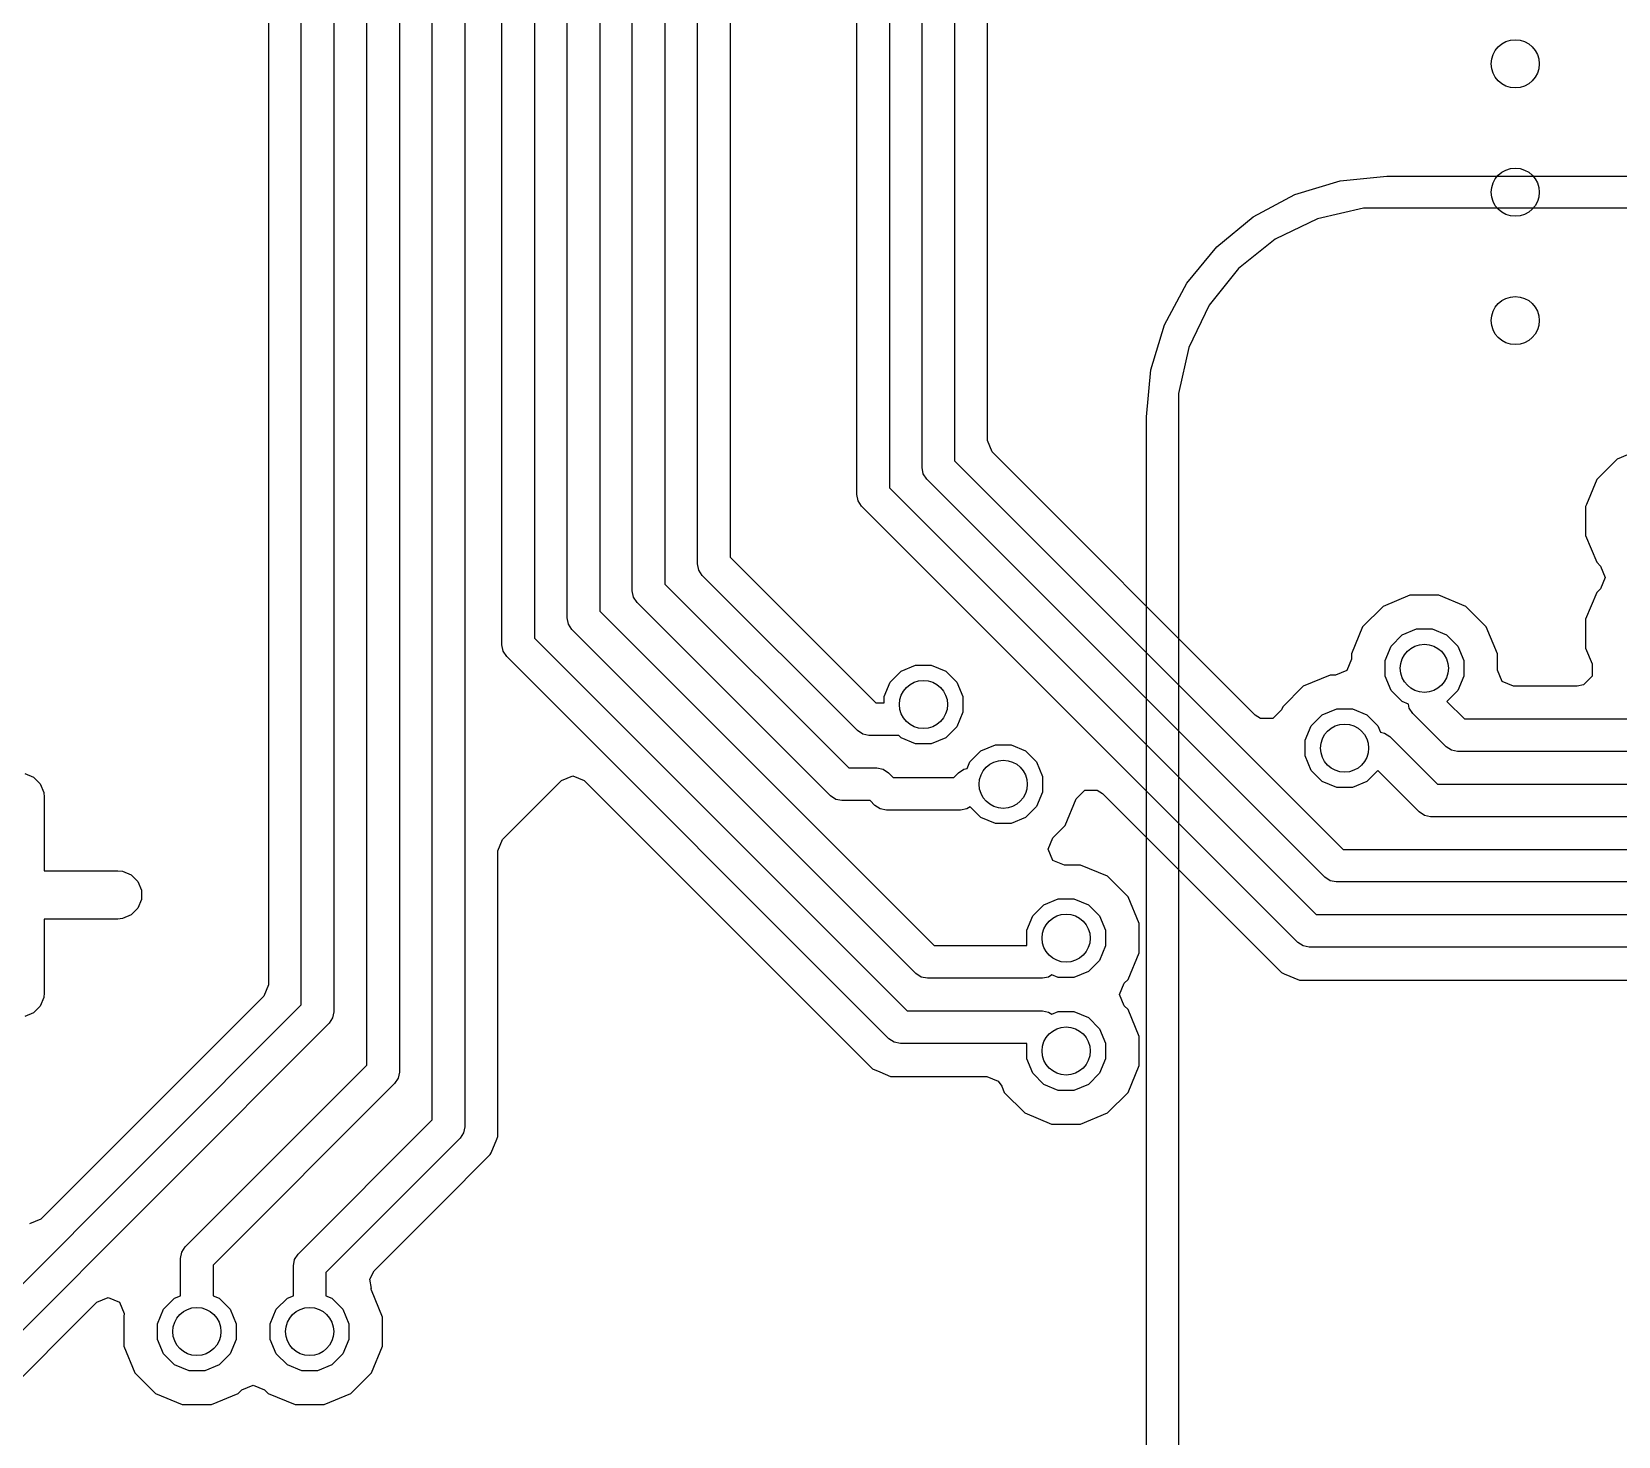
# Model space of a CAD drawing. Extents: x 94.3 to 177.3, y -118.1 to -62.3.
# Drawn here: x 150.176 to 155.121, y -103.676 to -99.3 of the extents above; entities that cross this region are included whole.
import ezdxf

# ---------------------------------------------------------------- set-up
doc = ezdxf.new("R2010")
doc.units = 0
doc.layers.add('BLACK', color=7, linetype='CONTINUOUS')

msp = doc.modelspace()

# ---------------------------------------------------------------- linework, layer by layer
at = {"layer": 'BLACK', "linetype": 'CONTINUOUS'}
for p, q in [((150.9133, -88.644284), (150.9133, -102.26919)), ((151.0158, -102.332358), (151.0158, -88.674778)), ((151.1174, -88.69582), (151.1174, -102.3534)), ((151.22, -102.520461), (151.22, -88.862882)), ((151.3216, -88.883924), (151.3216, -102.541503)), ((151.4242, -102.690713), (151.4242, -89)), ((151.5258, -89.021042), (151.5258, -102.711755)), ((151.6412, -101.210422), (151.6412, -92.264316)), ((151.7428, -92.285358), (151.7428, -101.18938)), ((151.8444, -101.126254), (151.8444, -94.524084)), ((151.946, -94.524084), (151.946, -101.105212)), ((152.0476, -101.042084), (152.0476, -94.857916)), ((152.1492, -94.878958), (152.1492, -101.021042)), ((152.7476, -100.742084), (152.7476, -96.357916)), ((152.8492, -96.378958), (152.8492, -100.721042)), ((152.2508, -100.957916), (152.2508, -96.45421)), ((152.3524, -96.45421), (152.3524, -100.936874)), ((153.1549, -100.573707), (153.1549, -97.864371)), ((152.9508, -100.657916), (152.9508, -98.731142)), ((153.0524, -98.731142), (153.0524, -100.636874)), ((154.253682, -99.764411), (154.4, -99.75)), ((154.4, -99.75), (170.1, -99.75)), ((154.112987, -99.80709), (154.253682, -99.764411)), ((153.983322, -99.876398), (154.112987, -99.80709)), ((154.326763, -99.85), (154.18396, -99.882594)), ((154.4, -99.85), (154.326763, -99.85)), ((170.1, -99.85), (154.4, -99.85)), ((153.86967, -99.96967), (153.983322, -99.876398)), ((154.18396, -99.882594), (154.051991, -99.946147)), ((154.051991, -99.946147), (153.937472, -100.037472)), ((153.776398, -100.083322), (153.86967, -99.96967)), ((153.937472, -100.037472), (153.846147, -100.151991)), ((153.70709, -100.212987), (153.776398, -100.083322)), ((153.846147, -100.151991), (153.782594, -100.28396)), ((153.664411, -100.353682), (153.70709, -100.212987)), ((153.782594, -100.28396), (153.75, -100.426763)), ((153.65, -100.5), (153.664411, -100.353682)), ((153.75, -100.426763), (153.75, -100.5)), ((153.65, -112.3), (153.65, -100.5)), ((153.75, -100.5), (153.75, -112.3)), ((153.169545, -100.609062), (153.1549, -100.573707)), ((153.0524, -100.636874), (154.263126, -101.8476)), ((153.989555, -101.429072), (153.169545, -100.609062)), ((155.117942, -100.631338), (155.053952, -100.695328)), ((155.117948, -100.631334), (155.117942, -100.631338)), ((155.20156, -100.5967), (155.117948, -100.631334)), ((152.954667, -100.677356), (152.9508, -100.657916)), ((152.965679, -100.693837), (152.954667, -100.677356)), ((152.8492, -100.721042), (154.178958, -102.0508)), ((154.206163, -101.934321), (152.965679, -100.693837)), ((155.053948, -100.695334), (155.021953, -100.772577)), ((155.053952, -100.695328), (155.053948, -100.695334)), ((152.751467, -100.761524), (152.7476, -100.742084)), ((152.762479, -100.778005), (152.751467, -100.761524)), ((154.121995, -102.137521), (152.762479, -100.778005)), ((155.021953, -100.772577), (155.019314, -100.778947)), ((155.019314, -100.778947), (155.019314, -100.869453)), ((155.019314, -100.869453), (155.053949, -100.953068)), ((152.3524, -100.936874), (152.806296, -101.39077)), ((152.254667, -100.977356), (152.2508, -100.957916)), ((152.265679, -100.993837), (152.254667, -100.977356)), ((155.053949, -100.953068), (155.053952, -100.953071)), ((155.053952, -100.953071), (155.065526, -100.964645)), ((155.065526, -100.964645), (155.080171, -101)), ((152.1492, -101.021042), (152.722129, -101.593971)), ((152.749333, -101.477491), (152.265679, -100.993837)), ((155.065526, -101.035355), (155.053952, -101.046928)), ((155.080171, -101), (155.065526, -101.035355)), ((152.051467, -101.061524), (152.0476, -101.042084)), ((152.062479, -101.078005), (152.051467, -101.061524)), ((152.665166, -101.680692), (152.062479, -101.078005)), ((154.471359, -101.055887), (154.387747, -101.090521)), ((154.47136, -101.055887), (154.471359, -101.055887)), ((154.561866, -101.055887), (154.47136, -101.055887)), ((154.645481, -101.090522), (154.561866, -101.055887)), ((155.053948, -101.046934), (155.019314, -101.130546)), ((155.053952, -101.046928), (155.053948, -101.046934)), ((151.848267, -101.145694), (151.8444, -101.126254)), ((151.946, -101.105212), (152.988387, -102.147599)), ((154.387741, -101.090525), (154.323751, -101.154515)), ((154.387747, -101.090521), (154.387741, -101.090525)), ((154.709478, -101.154519), (154.645481, -101.090522)), ((155.019314, -101.130546), (155.019314, -101.221053)), ((151.859279, -101.162175), (151.848267, -101.145694)), ((152.931424, -102.23432), (151.859279, -101.162175)), ((154.323747, -101.154521), (154.289113, -101.238133)), ((154.323751, -101.154515), (154.323747, -101.154521)), ((154.412679, -101.213941), (154.447167, -101.179453)), ((154.447167, -101.179453), (154.492227, -101.160789)), ((154.492227, -101.160789), (154.540999, -101.160789)), ((154.540999, -101.160789), (154.586059, -101.179453)), ((154.586059, -101.179453), (154.620547, -101.213941)), ((154.744113, -101.238134), (154.709478, -101.154519)), ((151.645067, -101.229862), (151.6412, -101.210422)), ((151.656079, -101.246343), (151.645067, -101.229862)), ((151.7428, -101.18938), (152.904221, -102.350801)), ((154.394015, -101.259001), (154.412679, -101.213941)), ((154.620547, -101.213941), (154.639211, -101.259001)), ((155.019314, -101.221053), (155.039409, -101.269566)), ((152.847258, -102.437522), (151.656079, -101.246343)), ((152.885783, -101.292217), (152.930843, -101.273553)), ((152.930843, -101.273553), (152.979615, -101.273553)), ((152.979615, -101.273553), (153.024675, -101.292217)), ((154.289113, -101.254507), (154.274468, -101.289862)), ((154.289113, -101.238133), (154.289113, -101.254507)), ((154.394015, -101.307773), (154.394015, -101.259001)), ((154.639211, -101.259001), (154.639211, -101.307773)), ((154.744113, -101.238136), (154.744113, -101.238134)), ((154.744113, -101.2887), (154.744113, -101.238136)), ((155.039409, -101.269566), (155.039409, -101.307834)), ((152.832631, -101.371765), (152.851295, -101.326705)), ((152.851295, -101.326705), (152.885783, -101.292217)), ((153.024675, -101.292217), (153.059163, -101.326705)), ((153.059163, -101.326705), (153.077827, -101.371765)), ((154.222739, -101.304507), (154.139127, -101.339141)), ((154.239113, -101.304507), (154.222739, -101.304507)), ((154.274468, -101.289862), (154.239113, -101.304507)), ((154.412679, -101.352833), (154.394015, -101.307773)), ((154.639211, -101.307773), (154.620547, -101.352833)), ((154.758758, -101.324055), (154.744113, -101.2887)), ((154.794113, -101.3387), (154.758758, -101.324055)), ((155.039409, -101.307834), (155.012349, -101.334894)), ((152.832631, -101.39077), (152.832631, -101.371765)), ((153.077827, -101.371765), (153.077827, -101.420537)), ((154.139121, -101.339145), (154.075131, -101.403135)), ((154.139127, -101.339141), (154.139121, -101.339145)), ((154.447167, -101.387321), (154.412679, -101.352833)), ((154.620547, -101.352833), (154.586756, -101.386623)), ((154.993215, -101.3387), (154.794113, -101.3387)), ((155.012349, -101.334894), (154.993215, -101.3387)), ((152.806296, -101.39077), (152.832631, -101.39077)), ((153.077827, -101.420537), (153.059163, -101.465597)), ((154.005772, -101.439909), (153.989555, -101.429072)), ((154.071102, -101.412855), (154.04404, -101.439913)), ((154.075125, -101.403144), (154.071102, -101.412855)), ((154.075131, -101.403135), (154.075125, -101.403144)), ((154.164059, -101.462561), (154.198547, -101.428073)), ((154.198547, -101.428073), (154.243607, -101.409409)), ((154.243607, -101.409409), (154.292379, -101.409409)), ((154.292379, -101.409409), (154.337439, -101.428073)), ((154.337439, -101.428073), (154.371927, -101.462561)), ((154.46727, -101.395647), (154.447167, -101.387321)), ((154.46968, -101.407762), (154.46727, -101.395647)), ((154.480692, -101.424243), (154.46968, -101.407762)), ((154.58437, -101.527921), (154.480692, -101.424243)), ((154.586756, -101.386623), (154.641333, -101.4412)), ((152.765813, -101.488503), (152.749333, -101.477491)), ((153.059163, -101.465597), (153.024675, -101.500085)), ((154.04404, -101.439913), (154.005772, -101.439909)), ((154.145395, -101.507621), (154.164059, -101.462561)), ((154.371927, -101.462561), (154.380253, -101.482664)), ((154.380253, -101.482664), (154.392368, -101.485074)), ((154.641333, -101.4412), (158.243274, -101.4412)), ((152.765814, -101.488503), (152.765813, -101.488503)), ((152.785254, -101.49237), (152.765814, -101.488503)), ((152.878068, -101.49237), (152.785254, -101.49237)), ((152.885783, -101.500085), (152.878068, -101.49237)), ((152.930843, -101.518749), (152.885783, -101.500085)), ((152.979615, -101.518749), (152.930843, -101.518749)), ((153.024675, -101.500085), (152.979615, -101.518749)), ((153.134403, -101.540837), (153.179463, -101.522173)), ((153.179463, -101.522173), (153.228235, -101.522173)), ((153.228235, -101.522173), (153.273295, -101.540837)), ((154.145395, -101.556393), (154.145395, -101.507621)), ((154.392368, -101.485074), (154.408849, -101.496086)), ((154.408849, -101.496086), (154.557163, -101.6444)), ((154.600851, -101.538933), (154.58437, -101.527921)), ((153.091461, -101.595734), (153.099915, -101.575325)), ((153.099915, -101.575325), (153.134403, -101.540837)), ((153.273295, -101.540837), (153.307783, -101.575325)), ((153.307783, -101.575325), (153.326447, -101.620385)), ((154.164059, -101.601453), (154.145395, -101.556393)), ((154.620291, -101.5428), (154.600851, -101.538933)), ((158.264316, -101.5428), (154.620291, -101.5428)), ((150.153792, -101.611212), (150.180828, -101.622411)), ((150.180828, -101.622411), (150.20152, -101.643103)), ((151.827035, -101.632964), (151.862389, -101.61832)), ((151.862389, -101.61832), (151.897744, -101.632965)), ((152.722129, -101.593971), (152.810131, -101.593971)), ((152.810131, -101.593971), (152.829571, -101.597838)), ((152.829571, -101.597838), (152.846052, -101.60885)), ((152.846052, -101.60885), (152.860953, -101.623751)), ((152.860953, -101.623751), (153.049505, -101.623751)), ((153.049505, -101.623751), (153.064406, -101.60885)), ((153.064406, -101.60885), (153.080886, -101.597838)), ((153.080886, -101.597838), (153.080887, -101.597838)), ((153.080887, -101.597838), (153.091461, -101.595734)), ((153.326447, -101.620385), (153.326447, -101.669157)), ((154.198547, -101.635941), (154.164059, -101.601453)), ((154.371229, -101.60215), (154.337439, -101.635941)), ((154.5002, -101.731121), (154.371229, -101.60215)), ((150.20152, -101.643103), (150.212719, -101.670139)), ((150.212719, -101.670139), (150.21416, -101.684771)), ((151.642944, -101.817055), (151.827035, -101.632964)), ((151.897744, -101.632965), (152.796338, -102.53156)), ((152.681646, -101.691704), (152.665166, -101.680692)), ((153.326447, -101.669157), (153.307783, -101.714217)), ((153.431472, -101.689725), (153.458532, -101.662665)), ((153.458532, -101.662665), (153.4968, -101.662665)), ((153.4968, -101.662665), (153.513021, -101.673504)), ((153.513021, -101.673504), (154.071077, -102.231561)), ((154.243607, -101.654605), (154.198547, -101.635941)), ((154.292379, -101.654605), (154.243607, -101.654605)), ((154.337439, -101.635941), (154.292379, -101.654605)), ((154.557163, -101.6444), (158.327442, -101.6444)), ((150.21416, -101.684771), (150.21416, -101.914533)), ((152.681647, -101.691704), (152.681646, -101.691704)), ((152.701087, -101.695571), (152.681647, -101.691704)), ((152.789089, -101.695571), (152.701087, -101.695571)), ((152.80399, -101.710472), (152.789089, -101.695571)), ((152.82047, -101.721484), (152.80399, -101.710472)), ((152.820471, -101.721484), (152.82047, -101.721484)), ((152.839911, -101.725351), (152.820471, -101.721484)), ((153.070547, -101.725351), (152.839911, -101.725351)), ((153.089987, -101.721484), (153.070547, -101.725351)), ((153.100294, -101.714596), (153.089987, -101.721484)), ((153.134403, -101.748705), (153.100294, -101.714596)), ((153.307783, -101.714217), (153.273295, -101.748705)), ((153.396714, -101.773639), (153.431349, -101.690024)), ((153.431349, -101.690021), (153.431472, -101.689725)), ((153.431349, -101.690024), (153.431349, -101.690021)), ((153.179463, -101.767369), (153.134403, -101.748705)), ((153.228235, -101.767369), (153.179463, -101.767369)), ((153.273295, -101.748705), (153.228235, -101.767369)), ((153.362473, -101.80788), (153.396714, -101.773639)), ((154.516681, -101.742133), (154.5002, -101.731121)), ((154.536121, -101.746), (154.516681, -101.742133)), ((158.348484, -101.746), (154.536121, -101.746)), ((151.6283, -101.852409), (151.642944, -101.817055)), ((153.344363, -101.8467), (153.359008, -101.811345)), ((153.359008, -101.811345), (153.362473, -101.80788)), ((151.6283, -102.742248), (151.6283, -101.852409)), ((153.359008, -101.882055), (153.344363, -101.8467)), ((154.263126, -101.8476), (159.536874, -101.8476)), ((150.21416, -101.914533), (150.443922, -101.914533)), ((150.443922, -101.914533), (150.458554, -101.915974)), ((150.458554, -101.915974), (150.48559, -101.927173)), ((150.48559, -101.927173), (150.506282, -101.947865)), ((153.394363, -101.8967), (153.359008, -101.882055)), ((153.445253, -101.8967), (153.394363, -101.8967)), ((153.528868, -101.931335), (153.445253, -101.8967)), ((150.506282, -101.947865), (150.517481, -101.974901)), ((150.517481, -101.974901), (150.517481, -102.004165)), ((153.592865, -101.995332), (153.528868, -101.931335)), ((154.222643, -101.945333), (154.206163, -101.934321)), ((154.222644, -101.945333), (154.222643, -101.945333)), ((154.242084, -101.9492), (154.222644, -101.945333)), ((159.557916, -101.9492), (154.242084, -101.9492)), ((150.517481, -102.004165), (150.506282, -102.031201)), ((153.296066, -102.054754), (153.330554, -102.020266)), ((153.330554, -102.020266), (153.375614, -102.001602)), ((153.375614, -102.001602), (153.424386, -102.001602)), ((153.424386, -102.001602), (153.469446, -102.020266)), ((153.469446, -102.020266), (153.503934, -102.054754)), ((153.6275, -102.078947), (153.592865, -101.995332)), ((150.443922, -102.064533), (150.21416, -102.064533)), ((150.21416, -102.064533), (150.21416, -102.294295)), ((150.458554, -102.063092), (150.443922, -102.064533)), ((150.48559, -102.051893), (150.458554, -102.063092)), ((150.506282, -102.031201), (150.48559, -102.051893)), ((153.277402, -102.099814), (153.296066, -102.054754)), ((153.503934, -102.054754), (153.522598, -102.099814)), ((154.178958, -102.0508), (159.621042, -102.0508)), ((153.277402, -102.147599), (153.277402, -102.099814)), ((153.522598, -102.099814), (153.522598, -102.148586)), ((153.6275, -102.169453), (153.6275, -102.078947)), ((152.988387, -102.147599), (153.277402, -102.147599)), ((153.522598, -102.148586), (153.503934, -102.193646)), ((153.592865, -102.253068), (153.6275, -102.169453)), ((154.138476, -102.148533), (154.121995, -102.137521)), ((154.157916, -102.1524), (154.138476, -102.148533)), ((159.642084, -102.1524), (154.157916, -102.1524)), ((153.503934, -102.193646), (153.469446, -102.228134)), ((150.9133, -102.26919), (150.898655, -102.304545)), ((152.947905, -102.245332), (152.931424, -102.23432)), ((152.967345, -102.249199), (152.947905, -102.245332)), ((153.325801, -102.249199), (152.967345, -102.249199)), ((153.345241, -102.245332), (153.325801, -102.249199)), ((153.355509, -102.23847), (153.345241, -102.245332)), ((153.375614, -102.246798), (153.355509, -102.23847)), ((153.424386, -102.246798), (153.375614, -102.246798)), ((153.469446, -102.228134), (153.424386, -102.246798)), ((153.566643, -102.3), (153.581288, -102.264645)), ((153.581288, -102.264645), (153.592865, -102.253068)), ((154.071077, -102.231561), (154.080121, -102.235307)), ((154.080121, -102.235307), (154.080122, -102.235307)), ((154.080122, -102.235307), (154.127423, -102.2549)), ((154.127423, -102.2549), (154.127425, -102.2549)), ((154.127425, -102.2549), (159.672575, -102.2549)), ((150.212719, -102.308927), (150.20152, -102.335963)), ((150.898655, -102.304545), (150.203735, -102.999464)), ((150.21416, -102.294295), (150.212719, -102.308927)), ((153.581288, -102.335355), (153.566643, -102.3)), ((149.598958, -103.7492), (151.0158, -102.332358)), ((150.180828, -102.356655), (150.153792, -102.367854)), ((150.20152, -102.335963), (150.180828, -102.356655)), ((151.113533, -102.372841), (151.102521, -102.389321)), ((151.1174, -102.3534), (151.113533, -102.37284)), ((151.113533, -102.37284), (151.113533, -102.372841)), ((152.904221, -102.350801), (153.325801, -102.350801)), ((153.325801, -102.350801), (153.345241, -102.354668)), ((153.345241, -102.354668), (153.355509, -102.361529)), ((153.355509, -102.361529), (153.375614, -102.353202)), ((153.375614, -102.353202), (153.424386, -102.353202)), ((153.424386, -102.353202), (153.469446, -102.371866)), ((153.469446, -102.371866), (153.503934, -102.406354)), ((153.592865, -102.346932), (153.581288, -102.335355)), ((153.6275, -102.430547), (153.592865, -102.346932)), ((151.102521, -102.389321), (149.655921, -103.835921)), ((153.503934, -102.406354), (153.522598, -102.451414)), ((152.863738, -102.448533), (152.847258, -102.437522)), ((152.863739, -102.448534), (152.863738, -102.448533)), ((152.883179, -102.452401), (152.863739, -102.448534)), ((153.277402, -102.452401), (152.883179, -102.452401)), ((153.277402, -102.500186), (153.277402, -102.452401)), ((153.522598, -102.451414), (153.522598, -102.500186)), ((153.6275, -102.521053), (153.6275, -102.430547)), ((150.654283, -103.086178), (151.22, -102.520461)), ((153.296066, -102.545246), (153.277402, -102.500186)), ((153.522598, -102.500186), (153.503934, -102.545246)), ((153.592865, -102.604668), (153.6275, -102.521053)), ((151.317733, -102.560943), (151.306721, -102.577424)), ((151.3216, -102.541503), (151.317733, -102.560943)), ((152.796338, -102.53156), (152.796339, -102.53156)), ((152.796339, -102.53156), (152.796341, -102.531562)), ((152.796341, -102.531562), (152.81968, -102.541229)), ((152.81968, -102.541229), (152.852686, -102.554901)), ((152.852686, -102.554901), (153.153112, -102.554901)), ((153.153112, -102.554901), (153.188467, -102.569546)), ((153.188467, -102.569546), (153.199304, -102.585764)), ((153.330554, -102.579734), (153.296066, -102.545246)), ((153.503934, -102.545246), (153.469446, -102.579734)), ((151.306721, -102.577424), (150.741004, -103.143141)), ((153.199304, -102.585764), (153.207135, -102.604668)), ((153.207135, -102.604668), (153.271132, -102.668665)), ((153.375614, -102.598398), (153.330554, -102.579734)), ((153.424386, -102.598398), (153.375614, -102.598398)), ((153.469446, -102.579734), (153.424386, -102.598398)), ((153.528868, -102.668665), (153.592865, -102.604668)), ((153.271132, -102.668665), (153.354747, -102.7033)), ((153.445253, -102.7033), (153.528868, -102.668665)), ((151.005886, -103.109027), (151.4242, -102.690713)), ((151.5258, -102.711755), (151.521933, -102.731195)), ((153.354747, -102.7033), (153.354749, -102.7033)), ((153.354749, -102.7033), (153.445251, -102.7033)), ((153.445251, -102.7033), (153.445253, -102.7033)), ((151.510921, -102.747676), (151.092607, -103.16599)), ((151.521933, -102.731196), (151.510921, -102.747676)), ((151.521933, -102.731195), (151.521933, -102.731196)), ((151.607334, -102.792865), (151.624891, -102.750478)), ((151.624891, -102.750475), (151.6283, -102.742248)), ((151.624891, -102.750478), (151.624891, -102.750475)), ((151.448807, -102.954747), (151.604961, -102.798593)), ((151.604961, -102.798593), (151.607334, -102.792865)), ((151.242756, -103.160797), (151.448807, -102.954747)), ((150.203735, -102.999464), (150.16838, -103.014109)), ((150.639404, -103.122099), (150.643271, -103.102659)), ((150.643271, -103.102659), (150.654283, -103.086178)), ((150.994874, -103.125508), (151.005886, -103.109027)), ((150.639404, -103.238342), (150.639404, -103.122099)), ((150.741004, -103.143141), (150.741004, -103.238342)), ((150.991007, -103.144948), (150.994874, -103.125508)), ((150.991007, -103.238342), (150.991007, -103.144948)), ((151.22907, -103.186414), (151.242756, -103.160797)), ((151.092607, -103.16599), (151.092607, -103.238342)), ((151.234907, -103.215703), (151.22907, -103.186414)), ((149.706838, -103.929961), (150.378595, -103.258204)), ((150.378595, -103.258204), (150.41395, -103.243559)), ((150.41395, -103.243559), (150.449305, -103.258204)), ((150.449305, -103.258204), (150.46395, -103.293559)), ((150.58627, -103.280554), (150.620758, -103.246066)), ((150.620758, -103.246066), (150.639404, -103.238342)), ((150.741004, -103.238342), (150.75965, -103.246066)), ((150.75965, -103.246066), (150.794138, -103.280554)), ((150.937873, -103.280554), (150.972361, -103.246066)), ((150.972361, -103.246066), (150.991007, -103.238342)), ((151.092607, -103.238342), (151.111253, -103.246066)), ((151.111253, -103.246066), (151.145741, -103.280554)), ((151.232787, -103.216582), (151.234907, -103.215703)), ((151.234671, -103.221131), (151.232787, -103.216582)), ((151.234672, -103.221132), (151.234671, -103.221131)), ((151.269307, -103.304747), (151.234672, -103.221132)), ((150.462989, -103.303315), (150.462704, -103.304746)), ((150.462704, -103.304746), (150.462704, -103.304747)), ((150.462704, -103.304747), (150.462704, -103.395253)), ((150.46395, -103.293559), (150.462989, -103.303315)), ((150.567606, -103.325614), (150.58627, -103.280554)), ((150.794138, -103.280554), (150.812802, -103.325614)), ((150.919209, -103.325614), (150.937873, -103.280554)), ((151.145741, -103.280554), (151.164405, -103.325614)), ((151.269307, -103.395253), (151.269307, -103.304747)), ((150.567606, -103.374386), (150.567606, -103.325614)), ((150.812802, -103.325614), (150.812802, -103.374386)), ((150.919209, -103.374386), (150.919209, -103.325614)), ((151.164405, -103.325614), (151.164405, -103.374386)), ((150.462704, -103.395253), (150.497339, -103.478868)), ((150.58627, -103.419446), (150.567606, -103.374386)), ((150.812802, -103.374386), (150.794138, -103.419446)), ((150.937873, -103.419446), (150.919209, -103.374386)), ((151.164405, -103.374386), (151.145741, -103.419446)), ((151.234672, -103.478868), (151.269307, -103.395253)), ((150.620758, -103.453934), (150.58627, -103.419446)), ((150.665818, -103.472598), (150.620758, -103.453934)), ((150.75965, -103.453934), (150.71459, -103.472598)), ((150.794138, -103.419446), (150.75965, -103.453934)), ((150.972361, -103.453934), (150.937873, -103.419446)), ((151.017421, -103.472598), (150.972361, -103.453934)), ((151.111253, -103.453934), (151.066193, -103.472598)), ((151.145741, -103.419446), (151.111253, -103.453934)), ((150.497339, -103.478868), (150.561336, -103.542865)), ((150.71459, -103.472598), (150.665818, -103.472598)), ((151.066193, -103.472598), (151.017421, -103.472598)), ((151.170675, -103.542865), (151.234672, -103.478868)), ((150.561336, -103.542865), (150.644951, -103.5775)), ((150.735457, -103.5775), (150.819072, -103.542865)), ((150.819072, -103.542865), (150.830649, -103.531286)), ((150.830649, -103.531286), (150.866002, -103.516641)), ((150.866002, -103.516641), (150.901356, -103.531282)), ((150.901356, -103.531282), (150.912939, -103.542865)), ((150.912939, -103.542865), (150.996554, -103.5775)), ((151.08706, -103.5775), (151.170675, -103.542865)), ((150.644951, -103.5775), (150.644953, -103.5775)), ((150.644953, -103.5775), (150.735455, -103.5775)), ((150.735455, -103.5775), (150.735457, -103.5775)), ((150.996554, -103.5775), (150.996556, -103.5775)), ((150.996556, -103.5775), (151.087058, -103.5775)), ((151.087058, -103.5775), (151.08706, -103.5775))]:
    msp.add_line(p, q, dxfattribs=at)
at = {"layer": 'BLACK'}
for centre in [(154.8, -99.4), (154.8, -99.8), (154.8, -100.2), (154.516613, -101.283387), (152.955229, -101.396151), (154.267993, -101.532007), (153.203849, -101.644771), (153.4, -102.1242), (153.4, -102.4758), (150.690204, -103.35), (151.041807, -103.35)]:
    msp.add_circle(centre, 0.075, dxfattribs=at)

doc.saveas('drawing.dxf')
